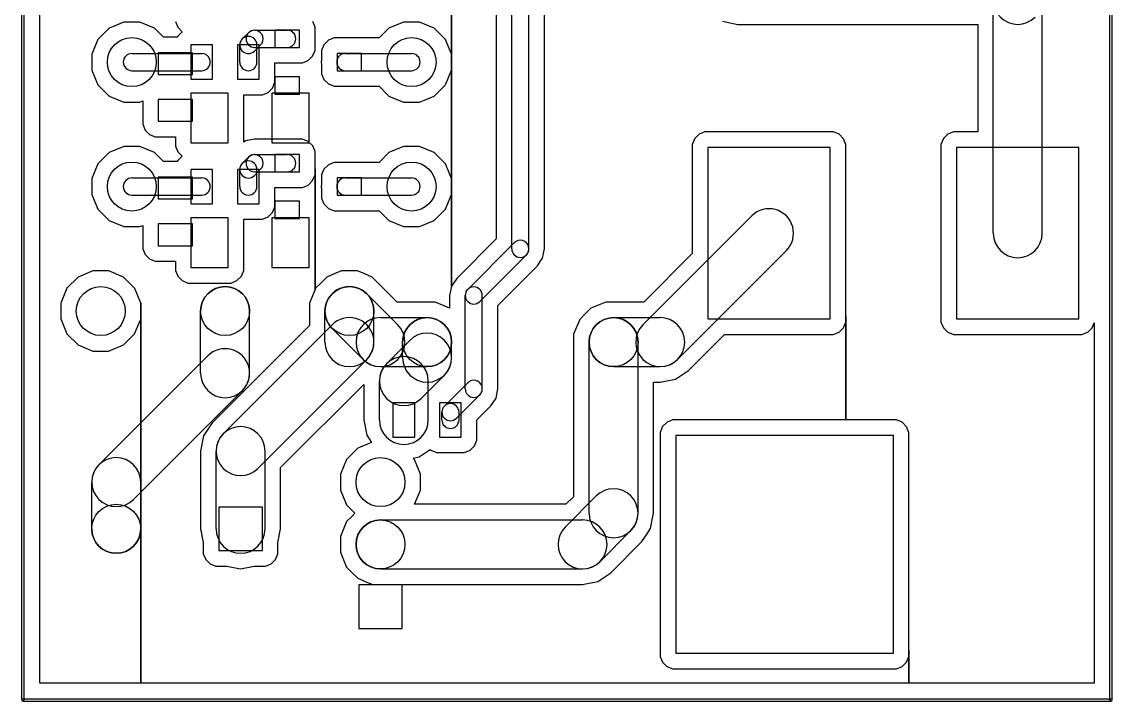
# Model space of a CAD drawing. Extents: x 50.1 to 94.7, y -225.5 to -171.4.
# Drawn here: x 50.12 to 94.67, y -225.48 to -197.75 of the extents above; entities that cross this region are included whole.
import ezdxf

# ---------------------------------------------------------------- set-up
doc = ezdxf.new("R2010")
doc.units = 0
doc.header["$MEASUREMENT"] = 0
doc.layers.add('BLACK', color=250, linetype='CONTINUOUS')

msp = doc.modelspace()

# ---------------------------------------------------------------- linework, layer by layer
at = {"layer": 'BLACK'}
for p, q in [((50.115, -225.425), (50.115, -171.45)), ((50.215, -225.425), (50.215, -171.45)), ((94.565, -225.425), (94.565, -171.45)), ((94.665, -225.425), (94.665, -171.45)), ((50.85, -224.74), (50.85, -172.135)), ((50.85, -224.74), (50.85, -172.135)), ((69.5, -189.865), (69.5, -206.602)), ((69.5, -189.865), (69.5, -206.602)), ((70.135, -207.01), (70.135, -189.865)), ((70.835, -207.01), (70.835, -189.865)), ((71.47, -207.01), (71.47, -190.273)), ((71.47, -207.01), (71.47, -190.273)), ((67.6753, -199.066), (67.6753, -193.986)), ((67.6753, -193.986), (67.6753, -199.066)), ((67.6753, -199.066), (67.6753, -193.986)), ((67.6753, -193.986), (67.6753, -199.066)), ((89.805, -206.375), (89.805, -196.85)), ((91.805, -206.375), (91.805, -196.85)), ((54.2862, -197.755), (53.6851, -198.003)), ((54.2862, -197.755), (53.6851, -198.003)), ((54.9366, -197.755), (54.2862, -197.755)), ((54.9366, -197.755), (54.2862, -197.755)), ((55.5374, -198.005), (54.9366, -197.755)), ((55.5374, -198.005), (54.9366, -197.755)), ((56.3879, -197.738), (56.4844, -197.971)), ((56.3879, -197.738), (56.4844, -197.971)), ((62.0955, -197.961), (61.999, -197.728)), ((62.0955, -197.961), (61.999, -197.728)), ((65.7162, -197.755), (65.1151, -198.003)), ((65.7162, -197.755), (65.1151, -198.003)), ((66.3666, -197.755), (65.7162, -197.755)), ((66.3666, -197.755), (65.7162, -197.755)), ((66.9674, -198.005), (66.3666, -197.755)), ((66.9674, -198.005), (66.3666, -197.755)), ((78.7493, -197.726), (79.375, -197.85)), ((78.7493, -197.726), (79.375, -197.85)), ((53.6851, -198.003), (53.2247, -198.463)), ((53.6851, -198.003), (53.2247, -198.463)), ((55.9059, -198.374), (55.5374, -198.005)), ((55.9059, -198.374), (55.5374, -198.005)), ((56.4844, -197.971), (56.6628, -198.15)), ((56.4844, -197.971), (56.6628, -198.15)), ((56.6638, -198.153), (56.485, -198.331)), ((56.6638, -198.153), (56.485, -198.331)), ((56.6628, -198.15), (56.6667, -198.152)), ((56.6628, -198.15), (56.6667, -198.152)), ((56.6667, -198.152), (56.6638, -198.153)), ((56.6667, -198.152), (56.6638, -198.153)), ((59.125, -198.444), (59.379, -198.19)), ((59.6265, -198.088), (60.96, -198.088)), ((61.4604, -198.087), (60.4596, -198.087)), ((60.4596, -198.087), (60.4596, -198.788)), ((61.4604, -198.788), (61.4604, -198.087)), ((62.0955, -198.662), (62.0955, -197.961)), ((62.0955, -198.662), (62.0955, -197.961)), ((65.1151, -198.003), (64.7125, -198.405)), ((65.1151, -198.003), (64.7125, -198.405)), ((67.4269, -198.465), (66.9674, -198.005)), ((67.4269, -198.465), (66.9674, -198.005)), ((79.375, -197.85), (83.82, -197.85)), ((79.375, -197.85), (83.82, -197.85)), ((83.82, -197.85), (89.17, -197.85)), ((83.82, -197.85), (89.17, -197.85)), ((89.17, -197.85), (89.17, -202.24)), ((89.17, -197.85), (89.17, -202.24)), ((53.2247, -198.463), (52.9753, -199.063)), ((53.2247, -198.463), (52.9753, -199.063)), ((56.4673, -198.374), (55.9059, -198.374)), ((56.4673, -198.374), (55.9059, -198.374)), ((56.485, -198.331), (56.4673, -198.374)), ((56.485, -198.331), (56.4673, -198.374)), ((57.023, -198.692), (57.023, -200.089)), ((57.912, -198.692), (57.023, -198.692)), ((57.912, -200.089), (57.912, -198.692)), ((58.928, -198.692), (58.928, -200.089)), ((59.817, -198.692), (58.928, -198.692)), ((59.0225, -199.39), (59.0225, -198.692)), ((59.62, -198.939), (59.874, -198.685)), ((59.7225, -199.39), (59.7225, -198.692)), ((59.817, -200.089), (59.817, -198.692)), ((62.0953, -198.915), (62.0955, -198.662)), ((62.0953, -198.915), (62.0955, -198.662)), ((62.4616, -198.679), (62.3647, -198.913)), ((62.4616, -198.679), (62.3647, -198.913)), ((62.6404, -198.501), (62.4616, -198.679)), ((62.6404, -198.501), (62.4616, -198.679)), ((62.8739, -198.404), (62.6404, -198.501)), ((62.8739, -198.404), (62.6404, -198.501)), ((63.8746, -198.404), (62.8739, -198.404)), ((63.8746, -198.404), (62.8739, -198.404)), ((64.1272, -198.405), (63.8746, -198.404)), ((64.1272, -198.405), (63.8746, -198.404)), ((64.1282, -198.405), (64.1272, -198.405)), ((64.1282, -198.405), (64.1272, -198.405)), ((64.7125, -198.405), (64.1282, -198.405)), ((64.7125, -198.405), (64.1282, -198.405)), ((67.6753, -199.066), (67.4269, -198.465)), ((67.6753, -199.066), (67.4269, -198.465)), ((52.9753, -199.063), (52.9747, -199.714)), ((52.9753, -199.063), (52.9747, -199.714)), ((54.61, -199.04), (57.4675, -199.04)), ((57.0865, -199.009), (55.6895, -199.009)), ((55.6895, -199.009), (55.6895, -199.898)), ((57.0865, -199.898), (57.0865, -199.009)), ((59.6265, -198.788), (60.96, -198.788)), ((60.4596, -198.788), (61.4604, -198.788)), ((61.9984, -199.148), (62.0953, -198.915)), ((61.9984, -199.148), (62.0953, -198.915)), ((62.3647, -198.913), (62.3645, -199.165)), ((62.3647, -198.913), (62.3645, -199.165)), ((64.0004, -199.039), (62.9996, -199.039)), ((62.9996, -199.039), (62.9996, -199.741)), ((63.3298, -199.04), (66.04, -199.04)), ((64.0004, -199.741), (64.0004, -199.039)), ((67.6747, -199.717), (67.6753, -199.066)), ((67.6747, -199.717), (67.6753, -199.066)), ((67.6753, -204.146), (67.6753, -199.066)), ((67.6753, -199.066), (67.6753, -204.146)), ((67.6753, -204.146), (67.6753, -199.066)), ((67.6753, -199.066), (67.6753, -204.146)), ((60.4521, -199.963), (60.4521, -199.423)), ((60.4521, -199.423), (60.5854, -199.423)), ((60.4521, -199.963), (60.4521, -199.423)), ((60.4521, -199.423), (60.5854, -199.423)), ((60.5854, -199.423), (61.5861, -199.423)), ((60.5854, -199.423), (61.5861, -199.423)), ((61.5861, -199.423), (61.8196, -199.327)), ((61.5861, -199.423), (61.8196, -199.327)), ((61.8196, -199.327), (61.9984, -199.148)), ((61.8196, -199.327), (61.9984, -199.148)), ((62.3645, -199.291), (62.3448, -199.39)), ((62.3645, -199.291), (62.3448, -199.39)), ((62.3448, -199.39), (62.3645, -199.489)), ((62.3448, -199.39), (62.3645, -199.489)), ((62.3645, -199.165), (62.3645, -199.291)), ((62.3645, -199.165), (62.3645, -199.291)), ((62.3645, -199.489), (62.3645, -199.866)), ((62.3645, -199.489), (62.3645, -199.866)), ((52.9747, -199.714), (53.2231, -200.315)), ((52.9747, -199.714), (53.2231, -200.315)), ((54.61, -199.74), (57.4675, -199.74)), ((55.6895, -199.898), (57.0865, -199.898)), ((60.4519, -200.215), (60.4521, -199.963)), ((60.4519, -200.215), (60.4521, -199.963)), ((61.4604, -199.992), (60.4596, -199.992)), ((60.4596, -199.992), (60.4596, -200.693)), ((61.4604, -200.693), (61.4604, -199.992)), ((62.3645, -199.866), (62.461, -200.1)), ((62.3645, -199.866), (62.461, -200.1)), ((62.9996, -199.741), (64.0004, -199.741)), ((63.3298, -199.74), (66.04, -199.74)), ((67.4253, -200.317), (67.6747, -199.717)), ((67.4253, -200.317), (67.6747, -199.717)), ((53.2231, -200.315), (53.6826, -200.775)), ((53.2231, -200.315), (53.6826, -200.775)), ((57.023, -200.089), (57.912, -200.089)), ((58.928, -200.089), (59.817, -200.089)), ((60.1762, -200.627), (60.355, -200.449)), ((60.1762, -200.627), (60.355, -200.449)), ((60.355, -200.449), (60.4519, -200.215)), ((60.355, -200.449), (60.4519, -200.215)), ((62.461, -200.1), (62.6395, -200.279)), ((62.461, -200.1), (62.6395, -200.279)), ((62.6395, -200.279), (62.8728, -200.375)), ((62.6395, -200.279), (62.8728, -200.375)), ((62.8728, -200.375), (63.1254, -200.376)), ((62.8728, -200.375), (63.1254, -200.376)), ((63.1254, -200.376), (64.1261, -200.376)), ((63.1254, -200.376), (64.1261, -200.376)), ((64.1261, -200.376), (64.1277, -200.375)), ((64.1261, -200.376), (64.1277, -200.375)), ((64.1277, -200.375), (64.7131, -200.375)), ((64.1277, -200.375), (64.7131, -200.375)), ((64.7131, -200.375), (65.1126, -200.775)), ((64.7131, -200.375), (65.1126, -200.775)), ((66.9649, -200.777), (67.4253, -200.317)), ((66.9649, -200.777), (67.4253, -200.317)), ((53.6826, -200.775), (54.2834, -201.025)), ((53.6826, -200.775), (54.2834, -201.025)), ((57.0865, -200.914), (55.6895, -200.914)), ((55.6895, -200.914), (55.6895, -201.803)), ((57.023, -200.66), (57.023, -202.692)), ((58.547, -200.66), (57.023, -200.66)), ((57.0865, -201.803), (57.0865, -200.914)), ((58.547, -202.692), (58.547, -200.66)), ((59.1821, -202.566), (59.1821, -200.724)), ((59.1821, -200.724), (59.9428, -200.724)), ((59.1821, -202.566), (59.1821, -200.724)), ((59.1821, -200.724), (59.9428, -200.724)), ((59.9428, -200.724), (60.1762, -200.627)), ((59.9428, -200.724), (60.1762, -200.627)), ((60.325, -200.66), (60.325, -202.692)), ((61.849, -200.66), (60.325, -200.66)), ((60.4596, -200.693), (61.4604, -200.693)), ((61.849, -202.692), (61.849, -200.66)), ((65.1126, -200.775), (65.7134, -201.025)), ((65.1126, -200.775), (65.7134, -201.025)), ((66.3638, -201.025), (66.9649, -200.777)), ((66.3638, -201.025), (66.9649, -200.777)), ((54.2834, -201.025), (54.9338, -201.025)), ((54.2834, -201.025), (54.9338, -201.025)), ((54.9338, -201.025), (55.0544, -200.975)), ((54.9338, -201.025), (55.0544, -200.975)), ((55.0544, -200.975), (55.0544, -201.04)), ((55.0544, -200.975), (55.0544, -201.04)), ((55.0544, -201.04), (55.0544, -201.929)), ((55.0544, -201.04), (55.0544, -201.929)), ((65.7134, -201.025), (66.3638, -201.025)), ((65.7134, -201.025), (66.3638, -201.025)), ((55.6895, -201.803), (57.0865, -201.803)), ((55.0544, -201.929), (55.1509, -202.162)), ((55.0544, -201.929), (55.1509, -202.162)), ((55.1509, -202.162), (55.3293, -202.341)), ((55.1509, -202.162), (55.3293, -202.341)), ((78.0192, -202.24), (77.7858, -202.336)), ((78.0192, -202.24), (77.7858, -202.336)), ((83.0192, -202.24), (78.0192, -202.24)), ((83.0192, -202.24), (78.0192, -202.24)), ((83.2719, -202.24), (83.0192, -202.24)), ((83.2719, -202.24), (83.0192, -202.24)), ((83.5052, -202.337), (83.2719, -202.24)), ((83.5052, -202.337), (83.2719, -202.24)), ((88.1792, -202.24), (87.9458, -202.336)), ((88.1792, -202.24), (87.9458, -202.336)), ((89.17, -202.24), (88.1792, -202.24)), ((89.17, -202.24), (88.1792, -202.24)), ((55.3293, -202.341), (55.5626, -202.438)), ((55.3293, -202.341), (55.5626, -202.438)), ((55.5626, -202.438), (55.8153, -202.438)), ((55.5626, -202.438), (55.8153, -202.438)), ((55.8153, -202.438), (56.3879, -202.438)), ((55.8153, -202.438), (56.3879, -202.438)), ((56.3879, -202.438), (56.3879, -202.818)), ((56.3879, -202.438), (56.3879, -202.818)), ((57.023, -202.692), (58.547, -202.692)), ((59.182, -202.653), (59.1821, -202.566)), ((59.182, -202.653), (59.1821, -202.566)), ((59.2496, -202.607), (59.182, -202.653)), ((59.2496, -202.607), (59.182, -202.653)), ((59.6265, -202.533), (59.2496, -202.607)), ((59.6265, -202.533), (59.2496, -202.607)), ((60.3323, -202.533), (59.6265, -202.533)), ((60.3323, -202.533), (59.6265, -202.533)), ((60.325, -202.692), (61.849, -202.692)), ((60.3339, -202.532), (60.3323, -202.533)), ((60.3339, -202.532), (60.3323, -202.533)), ((61.3346, -202.532), (60.3339, -202.532)), ((61.3346, -202.532), (60.3339, -202.532)), ((61.5872, -202.532), (61.3346, -202.532)), ((61.5872, -202.532), (61.3346, -202.532)), ((61.8205, -202.629), (61.5872, -202.532)), ((61.8205, -202.629), (61.5872, -202.532)), ((61.999, -202.808), (61.8205, -202.629)), ((61.999, -202.808), (61.8205, -202.629)), ((77.607, -202.515), (77.5101, -202.748)), ((77.607, -202.515), (77.5101, -202.748)), ((77.7858, -202.336), (77.607, -202.515)), ((77.7858, -202.336), (77.607, -202.515)), ((83.6836, -202.516), (83.5052, -202.337)), ((83.6836, -202.516), (83.5052, -202.337)), ((83.7801, -202.749), (83.6836, -202.516)), ((83.7801, -202.749), (83.6836, -202.516)), ((87.767, -202.515), (87.6701, -202.748)), ((87.767, -202.515), (87.6701, -202.748)), ((87.9458, -202.336), (87.767, -202.515)), ((87.9458, -202.336), (87.767, -202.515)), ((53.6851, -203.083), (53.2247, -203.543)), ((53.6851, -203.083), (53.2247, -203.543)), ((54.2862, -202.835), (53.6851, -203.083)), ((54.2862, -202.835), (53.6851, -203.083)), ((54.9366, -202.835), (54.2862, -202.835)), ((54.9366, -202.835), (54.2862, -202.835)), ((55.5374, -203.085), (54.9366, -202.835)), ((55.5374, -203.085), (54.9366, -202.835)), ((55.9059, -203.454), (55.5374, -203.085)), ((55.9059, -203.454), (55.5374, -203.085)), ((56.3879, -202.818), (56.4844, -203.051)), ((56.3879, -202.818), (56.4844, -203.051)), ((56.4844, -203.051), (56.6628, -203.23)), ((56.4844, -203.051), (56.6628, -203.23)), ((62.0955, -203.041), (61.999, -202.808)), ((62.0955, -203.041), (61.999, -202.808)), ((62.0955, -203.742), (62.0955, -203.041)), ((62.0955, -203.742), (62.0955, -203.041)), ((65.1151, -203.083), (64.7125, -203.485)), ((65.1151, -203.083), (64.7125, -203.485)), ((65.7162, -202.835), (65.1151, -203.083)), ((65.7162, -202.835), (65.1151, -203.083)), ((66.3666, -202.835), (65.7162, -202.835)), ((66.3666, -202.835), (65.7162, -202.835)), ((66.9674, -203.085), (66.3666, -202.835)), ((66.9674, -203.085), (66.3666, -202.835)), ((67.4269, -203.545), (66.9674, -203.085)), ((67.4269, -203.545), (66.9674, -203.085)), ((77.5101, -202.748), (77.5099, -203.001)), ((77.5101, -202.748), (77.5099, -203.001)), ((77.5099, -203.001), (77.5099, -207.198)), ((77.5099, -203.001), (77.5099, -207.198)), ((78.145, -202.875), (78.145, -209.875)), ((83.145, -202.875), (78.145, -202.875)), ((83.145, -209.875), (83.145, -202.875)), ((83.7801, -209.749), (83.7801, -202.749)), ((83.7801, -209.749), (83.7801, -202.749)), ((87.6701, -202.748), (87.6699, -203.001)), ((87.6701, -202.748), (87.6699, -203.001)), ((87.6699, -203.001), (87.6699, -210.001)), ((87.6699, -203.001), (87.6699, -210.001)), ((88.305, -202.875), (88.305, -209.875)), ((93.305, -202.875), (88.305, -202.875)), ((93.305, -209.875), (93.305, -202.875)), ((53.2247, -203.543), (52.9753, -204.143)), ((53.2247, -203.543), (52.9753, -204.143)), ((56.4673, -203.454), (55.9059, -203.454)), ((56.4673, -203.454), (55.9059, -203.454)), ((56.485, -203.411), (56.4673, -203.454)), ((56.485, -203.411), (56.4673, -203.454)), ((56.6638, -203.233), (56.485, -203.411)), ((56.6638, -203.233), (56.485, -203.411)), ((56.6628, -203.23), (56.6667, -203.232)), ((56.6628, -203.23), (56.6667, -203.232)), ((56.6667, -203.232), (56.6638, -203.233)), ((56.6667, -203.232), (56.6638, -203.233)), ((59.125, -203.524), (59.379, -203.27)), ((59.6265, -203.168), (60.96, -203.168)), ((61.4604, -203.167), (60.4596, -203.167)), ((60.4596, -203.167), (60.4596, -203.868)), ((61.4604, -203.868), (61.4604, -203.167)), ((62.6404, -203.581), (62.4616, -203.759)), ((62.6404, -203.581), (62.4616, -203.759)), ((62.8739, -203.484), (62.6404, -203.581)), ((62.8739, -203.484), (62.6404, -203.581)), ((63.8746, -203.484), (62.8739, -203.484)), ((63.8746, -203.484), (62.8739, -203.484)), ((64.1272, -203.485), (63.8746, -203.484)), ((64.1272, -203.485), (63.8746, -203.484)), ((64.1282, -203.485), (64.1272, -203.485)), ((64.1282, -203.485), (64.1272, -203.485)), ((64.7125, -203.485), (64.1282, -203.485)), ((64.7125, -203.485), (64.1282, -203.485)), ((67.6753, -204.146), (67.4269, -203.545)), ((67.6753, -204.146), (67.4269, -203.545)), ((57.023, -203.772), (57.023, -205.169)), ((57.912, -203.772), (57.023, -203.772)), ((57.912, -205.169), (57.912, -203.772)), ((58.928, -203.772), (58.928, -205.169)), ((59.817, -203.772), (58.928, -203.772)), ((59.0225, -204.47), (59.0225, -203.772)), ((59.62, -204.019), (59.874, -203.765)), ((59.6265, -203.868), (60.96, -203.868)), ((59.7225, -204.47), (59.7225, -203.772)), ((59.817, -205.169), (59.817, -203.772)), ((60.4596, -203.868), (61.4604, -203.868)), ((61.9984, -204.228), (62.0953, -203.995)), ((61.9984, -204.228), (62.0953, -203.995)), ((62.0953, -203.995), (62.0955, -203.742)), ((62.0953, -203.995), (62.0955, -203.742)), ((62.0955, -208.669), (62.0955, -203.742)), ((62.0955, -203.742), (62.0955, -208.669)), ((62.0955, -208.669), (62.0955, -203.742)), ((62.0955, -203.742), (62.0955, -208.669)), ((62.3647, -203.993), (62.3645, -204.245)), ((62.3647, -203.993), (62.3645, -204.245)), ((62.4616, -203.759), (62.3647, -203.993)), ((62.4616, -203.759), (62.3647, -203.993)), ((52.9753, -204.143), (52.9747, -204.794)), ((52.9753, -204.143), (52.9747, -204.794)), ((54.61, -204.12), (57.4675, -204.12)), ((57.0865, -204.089), (55.6895, -204.089)), ((55.6895, -204.089), (55.6895, -204.978)), ((57.0865, -204.978), (57.0865, -204.089)), ((61.5861, -204.503), (61.8196, -204.407)), ((61.5861, -204.503), (61.8196, -204.407)), ((61.8196, -204.407), (61.9984, -204.228)), ((61.8196, -204.407), (61.9984, -204.228)), ((62.3645, -204.371), (62.3448, -204.47)), ((62.3645, -204.371), (62.3448, -204.47)), ((62.3448, -204.47), (62.3645, -204.569)), ((62.3448, -204.47), (62.3645, -204.569)), ((62.3645, -204.245), (62.3645, -204.371)), ((62.3645, -204.245), (62.3645, -204.371)), ((64.0004, -204.119), (62.9996, -204.119)), ((62.9996, -204.119), (62.9996, -204.821)), ((63.3298, -204.12), (66.04, -204.12)), ((64.0004, -204.821), (64.0004, -204.119)), ((67.6747, -204.797), (67.6753, -204.146)), ((67.6747, -204.797), (67.6753, -204.146)), ((67.6753, -208.53), (67.6753, -204.146)), ((67.6753, -204.146), (67.6753, -208.53)), ((67.6753, -208.53), (67.6753, -204.146)), ((67.6753, -204.146), (67.6753, -208.53)), ((52.9747, -204.794), (53.2231, -205.395)), ((52.9747, -204.794), (53.2231, -205.395)), ((54.61, -204.82), (57.4675, -204.82)), ((60.4521, -205.043), (60.4521, -204.503)), ((60.4521, -204.503), (60.5854, -204.503)), ((60.4521, -205.043), (60.4521, -204.503)), ((60.4521, -204.503), (60.5854, -204.503)), ((60.5854, -204.503), (61.5861, -204.503)), ((60.5854, -204.503), (61.5861, -204.503)), ((62.3645, -204.569), (62.3645, -204.946)), ((62.3645, -204.569), (62.3645, -204.946)), ((62.9996, -204.821), (64.0004, -204.821)), ((63.3298, -204.82), (66.04, -204.82)), ((67.4253, -205.397), (67.6747, -204.797)), ((67.4253, -205.397), (67.6747, -204.797)), ((55.6895, -204.978), (57.0865, -204.978)), ((57.023, -205.169), (57.912, -205.169)), ((58.928, -205.169), (59.817, -205.169)), ((60.355, -205.529), (60.4519, -205.295)), ((60.355, -205.529), (60.4519, -205.295)), ((60.4519, -205.295), (60.4521, -205.043)), ((60.4519, -205.295), (60.4521, -205.043)), ((61.4604, -205.072), (60.4596, -205.072)), ((60.4596, -205.072), (60.4596, -205.773)), ((61.4604, -205.773), (61.4604, -205.072)), ((62.3645, -204.946), (62.461, -205.18)), ((62.3645, -204.946), (62.461, -205.18)), ((62.461, -205.18), (62.6395, -205.359)), ((62.461, -205.18), (62.6395, -205.359)), ((62.6395, -205.359), (62.8728, -205.455)), ((62.6395, -205.359), (62.8728, -205.455)), ((53.2231, -205.395), (53.6826, -205.855)), ((53.2231, -205.395), (53.6826, -205.855)), ((57.023, -205.74), (57.023, -207.772)), ((58.547, -205.74), (57.023, -205.74)), ((58.547, -207.772), (58.547, -205.74)), ((59.1821, -207.646), (59.1821, -205.804)), ((59.1821, -205.804), (59.9428, -205.804)), ((59.1821, -207.646), (59.1821, -205.804)), ((59.1821, -205.804), (59.9428, -205.804)), ((59.9428, -205.804), (60.1762, -205.707)), ((59.9428, -205.804), (60.1762, -205.707)), ((60.1762, -205.707), (60.355, -205.529)), ((60.1762, -205.707), (60.355, -205.529)), ((60.325, -205.74), (60.325, -207.772)), ((61.849, -205.74), (60.325, -205.74)), ((60.4596, -205.773), (61.4604, -205.773)), ((61.849, -207.772), (61.849, -205.74)), ((62.8728, -205.455), (63.1254, -205.456)), ((62.8728, -205.455), (63.1254, -205.456)), ((63.1254, -205.456), (64.1261, -205.456)), ((63.1254, -205.456), (64.1261, -205.456)), ((64.1261, -205.456), (64.1277, -205.455)), ((64.1261, -205.456), (64.1277, -205.455)), ((64.1277, -205.455), (64.7131, -205.455)), ((64.1277, -205.455), (64.7131, -205.455)), ((64.7131, -205.455), (65.1126, -205.855)), ((64.7131, -205.455), (65.1126, -205.855)), ((66.9649, -205.857), (67.4253, -205.397)), ((66.9649, -205.857), (67.4253, -205.397)), ((75.4929, -210.113), (79.9379, -205.668)), ((53.6826, -205.855), (54.2834, -206.105)), ((53.6826, -205.855), (54.2834, -206.105)), ((54.2834, -206.105), (54.9338, -206.105)), ((54.2834, -206.105), (54.9338, -206.105)), ((54.9338, -206.105), (55.0544, -206.055)), ((54.9338, -206.105), (55.0544, -206.055)), ((55.0544, -206.055), (55.0544, -206.12)), ((55.0544, -206.055), (55.0544, -206.12)), ((55.0544, -206.12), (55.0544, -207.009)), ((55.0544, -206.12), (55.0544, -207.009)), ((57.0865, -205.994), (55.6895, -205.994)), ((55.6895, -205.994), (55.6895, -206.883)), ((57.0865, -206.883), (57.0865, -205.994)), ((65.1126, -205.855), (65.7134, -206.105)), ((65.1126, -205.855), (65.7134, -206.105)), ((65.7134, -206.105), (66.3638, -206.105)), ((65.7134, -206.105), (66.3638, -206.105)), ((66.3638, -206.105), (66.9649, -205.857)), ((66.3638, -206.105), (66.9649, -205.857)), ((69.5, -206.602), (67.8835, -208.219)), ((69.5, -206.602), (67.8835, -208.219)), ((55.0544, -207.009), (55.1509, -207.242)), ((55.0544, -207.009), (55.1509, -207.242)), ((55.6895, -206.883), (57.0865, -206.883)), ((68.3325, -208.668), (70.2375, -206.763)), ((71.395, -207.387), (71.47, -207.01)), ((71.395, -207.387), (71.47, -207.01)), ((71.47, -207.01), (71.47, -207.01)), ((71.47, -207.01), (71.47, -207.01)), ((76.9071, -211.527), (81.3521, -207.082)), ((55.1509, -207.242), (55.3293, -207.421)), ((55.1509, -207.242), (55.3293, -207.421)), ((55.3293, -207.421), (55.5626, -207.518)), ((55.3293, -207.421), (55.5626, -207.518)), ((55.5626, -207.518), (55.8153, -207.518)), ((55.5626, -207.518), (55.8153, -207.518)), ((55.8153, -207.518), (56.3879, -207.518)), ((55.8153, -207.518), (56.3879, -207.518)), ((56.3879, -207.518), (56.3879, -207.898)), ((56.3879, -207.518), (56.3879, -207.898)), ((68.8275, -209.162), (70.7325, -207.257)), ((71.1815, -207.707), (71.3242, -207.493)), ((71.1815, -207.707), (71.3242, -207.493)), ((71.3242, -207.493), (71.395, -207.387)), ((71.3242, -207.493), (71.395, -207.387)), ((71.395, -207.387), (71.395, -207.387)), ((71.395, -207.387), (71.395, -207.387)), ((77.5099, -207.198), (75.5228, -209.185)), ((77.5099, -207.198), (75.5228, -209.185)), ((53.0162, -207.915), (52.4151, -208.163)), ((53.0162, -207.915), (52.4151, -208.163)), ((53.6666, -207.915), (53.0162, -207.915)), ((53.6666, -207.915), (53.0162, -207.915)), ((54.2674, -208.165), (53.6666, -207.915)), ((54.2674, -208.165), (53.6666, -207.915)), ((56.3879, -207.898), (56.4844, -208.131)), ((56.3879, -207.898), (56.4844, -208.131)), ((57.023, -207.772), (58.547, -207.772)), ((59.085, -208.132), (59.1819, -207.899)), ((59.085, -208.132), (59.1819, -207.899)), ((59.1819, -207.899), (59.1821, -207.646)), ((59.1819, -207.899), (59.1821, -207.646)), ((60.325, -207.772), (61.849, -207.772)), ((62.8743, -208.039), (62.5751, -208.163)), ((62.8743, -208.039), (62.5751, -208.163)), ((63.1762, -207.915), (62.8743, -208.039)), ((63.1762, -207.915), (62.8743, -208.039)), ((62.8743, -208.039), (62.8743, -208.039)), ((62.8743, -208.039), (62.8743, -208.039)), ((62.8743, -208.039), (62.8743, -208.039)), ((62.8743, -208.039), (62.8743, -208.039)), ((63.5, -207.915), (63.1762, -207.915)), ((63.5, -207.915), (63.1762, -207.915)), ((63.8266, -207.915), (63.5, -207.915)), ((63.5, -207.915), (63.5, -207.915)), ((63.5, -207.915), (63.5, -207.915)), ((63.8266, -207.915), (63.5, -207.915)), ((63.5, -207.915), (63.5, -207.915)), ((63.5, -207.915), (63.5, -207.915)), ((64.1257, -208.039), (63.8266, -207.915)), ((64.1257, -208.039), (63.8266, -207.915)), ((64.4274, -208.165), (64.1257, -208.039)), ((64.1257, -208.039), (64.1257, -208.039)), ((64.4274, -208.165), (64.1257, -208.039)), ((64.1257, -208.039), (64.1257, -208.039)), ((69.565, -209.323), (71.1815, -207.707)), ((69.565, -209.323), (71.1815, -207.707)), ((71.1815, -207.707), (71.1815, -207.707)), ((71.1815, -207.707), (71.1815, -207.707)), ((52.4151, -208.163), (51.9547, -208.623)), ((52.4151, -208.163), (51.9547, -208.623)), ((54.7269, -208.625), (54.2674, -208.165)), ((54.7269, -208.625), (54.2674, -208.165)), ((56.4844, -208.131), (56.6628, -208.31)), ((56.4844, -208.131), (56.6628, -208.31)), ((56.6628, -208.31), (56.8961, -208.407)), ((56.6628, -208.31), (56.8961, -208.407)), ((56.8961, -208.407), (57.1488, -208.407)), ((56.8961, -208.407), (57.1488, -208.407)), ((57.1488, -208.407), (58.6728, -208.407)), ((57.1488, -208.407), (58.6728, -208.407)), ((58.6728, -208.407), (58.9062, -208.311)), ((58.6728, -208.407), (58.9062, -208.311)), ((58.9062, -208.311), (59.085, -208.132)), ((58.9062, -208.311), (59.085, -208.132)), ((62.3439, -208.394), (62.1147, -208.623)), ((62.3439, -208.394), (62.1147, -208.623)), ((62.5751, -208.163), (62.3439, -208.394)), ((62.5751, -208.163), (62.3439, -208.394)), ((62.3439, -208.394), (62.3439, -208.394)), ((62.3439, -208.394), (62.3439, -208.394)), ((62.3439, -208.394), (62.3439, -208.394)), ((62.3439, -208.394), (62.3439, -208.394)), ((64.6561, -208.394), (64.4274, -208.165)), ((64.6561, -208.394), (64.4274, -208.165)), ((65.4472, -209.185), (64.6561, -208.394)), ((64.6561, -208.394), (64.6561, -208.394)), ((64.6561, -208.394), (64.6561, -208.394)), ((65.4472, -209.185), (64.6561, -208.394)), ((64.6561, -208.394), (64.6561, -208.394)), ((64.6561, -208.394), (64.6561, -208.394)), ((67.8835, -208.219), (67.6753, -208.53)), ((67.8835, -208.219), (67.6753, -208.53)), ((51.9547, -208.623), (51.7053, -209.223)), ((51.9547, -208.623), (51.7053, -209.223)), ((54.9753, -209.226), (54.7269, -208.625)), ((54.9753, -209.226), (54.7269, -208.625)), ((61.9895, -208.924), (61.8653, -209.223)), ((61.9895, -208.924), (61.8653, -209.223)), ((62.0955, -208.669), (61.9895, -208.924)), ((62.0955, -208.669), (61.9895, -208.924)), ((61.9895, -208.924), (61.9895, -208.924)), ((61.9895, -208.924), (61.9895, -208.924)), ((61.9895, -208.924), (61.9895, -208.924)), ((61.9895, -208.924), (61.9895, -208.924)), ((62.1147, -208.623), (62.0955, -208.669)), ((62.1147, -208.623), (62.0955, -208.669)), ((65.4771, -210.113), (64.2071, -208.843)), ((67.67, -208.538), (67.595, -208.915)), ((67.67, -208.538), (67.595, -208.915)), ((67.595, -208.915), (67.595, -209.432)), ((67.595, -208.915), (67.595, -209.432)), ((67.6753, -208.53), (67.67, -208.538)), ((67.6753, -208.53), (67.67, -208.538)), ((68.23, -212.725), (68.23, -208.915)), ((68.93, -212.725), (68.93, -208.915)), ((51.7053, -209.223), (51.7047, -209.874)), ((51.7053, -209.223), (51.7047, -209.874)), ((54.9747, -209.877), (54.9753, -209.226)), ((54.9747, -209.877), (54.9753, -209.226)), ((54.9753, -224.74), (54.9753, -209.226)), ((54.9753, -209.226), (54.9753, -224.74)), ((54.9753, -224.74), (54.9753, -209.226)), ((54.9753, -209.226), (54.9753, -224.74)), ((61.8653, -209.223), (61.865, -209.55)), ((61.8653, -209.223), (61.865, -209.55)), ((66.3505, -209.185), (65.4472, -209.185)), ((66.3505, -209.185), (65.4472, -209.185)), ((66.3512, -209.185), (66.3505, -209.185)), ((66.3512, -209.185), (66.3505, -209.185)), ((67.0016, -209.185), (66.3512, -209.185)), ((67.0016, -209.185), (66.3512, -209.185)), ((67.3007, -209.309), (67.0016, -209.185)), ((67.3007, -209.309), (67.0016, -209.185)), ((67.595, -209.432), (67.3007, -209.309)), ((67.595, -209.432), (67.3007, -209.309)), ((69.565, -212.725), (69.565, -209.323)), ((69.565, -212.725), (69.565, -209.323)), ((73.9712, -209.185), (73.3701, -209.433)), ((73.9712, -209.185), (73.3701, -209.433)), ((74.2953, -209.185), (73.9712, -209.185)), ((74.2953, -209.185), (73.9712, -209.185)), ((75.5228, -209.185), (74.2953, -209.185)), ((75.5228, -209.185), (74.2953, -209.185)), ((57.42, -212.09), (57.42, -209.55)), ((59.42, -212.09), (59.42, -209.55)), ((61.865, -209.55), (61.8647, -209.874)), ((61.865, -209.55), (61.8647, -209.874)), ((61.865, -209.55), (61.865, -209.55)), ((61.865, -209.55), (61.865, -209.55)), ((61.865, -209.55), (61.865, -209.55)), ((61.865, -209.55), (61.865, -209.55)), ((62.5, -210.82), (62.5, -209.55)), ((64.5, -210.82), (64.5, -209.55)), ((64.77, -209.82), (66.675, -209.82)), ((73.1389, -209.664), (72.9097, -209.893)), ((73.1389, -209.664), (72.9097, -209.893)), ((73.3701, -209.433), (73.1389, -209.664)), ((73.3701, -209.433), (73.1389, -209.664)), ((73.1389, -209.664), (73.1389, -209.664)), ((73.1389, -209.664), (73.1389, -209.664)), ((73.1389, -209.664), (73.1389, -209.664)), ((73.1389, -209.664), (73.1389, -209.664)), ((74.295, -209.82), (76.2, -209.82)), ((83.7799, -210.002), (83.7801, -209.749)), ((83.7799, -210.002), (83.7801, -209.749)), ((83.7801, -213.995), (83.7801, -209.749)), ((83.7801, -209.749), (83.7801, -213.995)), ((83.7801, -213.995), (83.7801, -209.749)), ((83.7801, -209.749), (83.7801, -213.995)), ((51.7047, -209.874), (51.9531, -210.475)), ((51.7047, -209.874), (51.9531, -210.475)), ((54.7253, -210.477), (54.9747, -209.877)), ((54.7253, -210.477), (54.9747, -209.877)), ((61.865, -210.143), (57.8989, -214.109)), ((61.865, -210.143), (57.8989, -214.109)), ((58.3479, -214.558), (62.7929, -210.113)), ((61.8647, -209.874), (61.865, -209.874)), ((61.8647, -209.874), (61.865, -209.874)), ((61.865, -209.874), (61.865, -210.143)), ((61.865, -209.874), (61.865, -210.143)), ((64.0629, -211.527), (62.7929, -210.257)), ((72.9097, -209.893), (72.6603, -210.493)), ((72.9097, -209.893), (72.6603, -210.493)), ((78.145, -209.875), (83.145, -209.875)), ((83.5042, -210.414), (83.683, -210.235)), ((83.5042, -210.414), (83.683, -210.235)), ((83.683, -210.235), (83.7799, -210.002)), ((83.683, -210.235), (83.7799, -210.002)), ((87.6699, -210.001), (87.7664, -210.234)), ((87.6699, -210.001), (87.7664, -210.234)), ((87.7664, -210.234), (87.9448, -210.413)), ((87.7664, -210.234), (87.9448, -210.413)), ((88.305, -209.875), (93.305, -209.875)), ((93.6642, -210.414), (93.843, -210.235)), ((93.6642, -210.414), (93.843, -210.235)), ((93.843, -210.235), (93.93, -210.026)), ((93.843, -210.235), (93.93, -210.026)), ((93.93, -210.026), (93.93, -224.74)), ((93.93, -210.026), (93.93, -224.74)), ((51.9531, -210.475), (52.4126, -210.935)), ((51.9531, -210.475), (52.4126, -210.935)), ((54.2649, -210.937), (54.7253, -210.477)), ((54.2649, -210.937), (54.7253, -210.477)), ((72.6603, -210.493), (72.6597, -211.144)), ((72.6603, -210.493), (72.6597, -211.144)), ((77.3561, -211.976), (78.8221, -210.51)), ((77.3561, -211.976), (78.8221, -210.51)), ((78.8221, -210.51), (83.2708, -210.51)), ((78.8221, -210.51), (83.2708, -210.51)), ((83.2708, -210.51), (83.5042, -210.414)), ((83.2708, -210.51), (83.5042, -210.414)), ((87.9448, -210.413), (88.1781, -210.51)), ((87.9448, -210.413), (88.1781, -210.51)), ((88.1781, -210.51), (88.4308, -210.51)), ((88.1781, -210.51), (88.4308, -210.51)), ((88.4308, -210.51), (93.4308, -210.51)), ((88.4308, -210.51), (93.4308, -210.51)), ((93.4308, -210.51), (93.6642, -210.414)), ((93.4308, -210.51), (93.6642, -210.414)), ((52.4126, -210.935), (53.0134, -211.185)), ((52.4126, -210.935), (53.0134, -211.185)), ((53.6638, -211.185), (54.2649, -210.937)), ((53.6638, -211.185), (54.2649, -210.937)), ((65.9679, -210.748), (65.0154, -211.7)), ((65.675, -211.455), (65.675, -210.82)), ((67.675, -211.455), (67.675, -210.82)), ((72.6597, -211.144), (72.66, -211.144)), ((72.6597, -211.144), (72.66, -211.144)), ((72.66, -211.144), (72.66, -217.128)), ((72.66, -211.144), (72.66, -217.128)), ((73.295, -217.805), (73.295, -210.82)), ((75.295, -217.805), (75.295, -210.82)), ((53.0134, -211.185), (53.6638, -211.185)), ((53.0134, -211.185), (53.6638, -211.185)), ((53.2679, -215.828), (57.7129, -211.383)), ((59.7621, -215.972), (64.2071, -211.527)), ((64.77, -211.82), (66.675, -211.82)), ((74.295, -211.82), (76.2, -211.82)), ((76.8257, -212.331), (77.3561, -211.976)), ((76.8257, -212.331), (77.3561, -211.976)), ((64.7225, -213.995), (64.7225, -212.408)), ((67.3821, -212.162), (66.4296, -213.115)), ((66.7225, -213.995), (66.7225, -212.408)), ((67.38, -213.43), (68.3325, -212.478)), ((75.93, -217.805), (75.93, -212.455)), ((75.93, -212.455), (76.2, -212.455)), ((75.93, -217.805), (75.93, -212.455)), ((75.93, -212.455), (76.2, -212.455)), ((76.2, -212.455), (76.8257, -212.331)), ((76.2, -212.455), (76.8257, -212.331)), ((76.2, -212.455), (76.2, -212.455)), ((76.2, -212.455), (76.2, -212.455)), ((76.2, -212.455), (76.2, -212.455)), ((76.2, -212.455), (76.2, -212.455)), ((76.8257, -212.331), (76.8257, -212.331)), ((76.8257, -212.331), (76.8257, -212.331)), ((54.6821, -217.242), (59.1271, -212.797)), ((60.69, -215.942), (64.0875, -212.545)), ((60.69, -215.942), (64.0875, -212.545)), ((64.0875, -212.545), (64.0875, -213.995)), ((64.0875, -212.545), (64.0875, -213.995)), ((69.49, -213.102), (69.565, -212.725)), ((69.49, -213.102), (69.565, -212.725)), ((69.565, -212.725), (69.565, -212.725)), ((69.565, -212.725), (69.565, -212.725)), ((65.278, -213.297), (65.278, -214.694)), ((66.167, -213.297), (65.278, -213.297)), ((66.167, -214.694), (66.167, -213.297)), ((67.183, -213.297), (67.183, -214.694)), ((68.072, -213.297), (67.183, -213.297)), ((67.875, -213.925), (68.8275, -212.972)), ((68.072, -214.694), (68.072, -213.297)), ((69.2765, -213.422), (69.49, -213.102)), ((69.2765, -213.422), (69.49, -213.102)), ((67.2775, -213.995), (67.2775, -213.678)), ((67.9775, -213.995), (67.9775, -213.678)), ((68.7071, -213.991), (69.2765, -213.422)), ((68.7071, -213.991), (69.2765, -213.422)), ((57.8989, -214.109), (57.5445, -214.639)), ((57.8989, -214.109), (57.5445, -214.639)), ((64.0875, -213.995), (64.212, -214.621)), ((64.0875, -213.995), (64.212, -214.621)), ((68.7071, -214.568), (68.7071, -213.991)), ((68.7071, -214.568), (68.7071, -213.991)), ((76.297, -214.27), (76.2001, -214.503)), ((76.297, -214.27), (76.2001, -214.503)), ((76.4758, -214.091), (76.297, -214.27)), ((76.4758, -214.091), (76.297, -214.27)), ((76.7092, -213.995), (76.4758, -214.091)), ((76.7092, -213.995), (76.4758, -214.091)), ((83.7801, -213.995), (76.7092, -213.995)), ((83.7801, -213.995), (76.7092, -213.995)), ((85.5992, -213.995), (83.7801, -213.995)), ((85.5992, -213.995), (83.7801, -213.995)), ((85.8519, -213.995), (85.5992, -213.995)), ((85.8519, -213.995), (85.5992, -213.995)), ((86.0852, -214.092), (85.8519, -213.995)), ((86.0852, -214.092), (85.8519, -213.995)), ((86.2636, -214.271), (86.0852, -214.092)), ((86.2636, -214.271), (86.0852, -214.092)), ((86.3601, -214.504), (86.2636, -214.271)), ((86.3601, -214.504), (86.2636, -214.271)), ((57.5445, -214.639), (57.42, -215.265)), ((57.5445, -214.639), (57.42, -215.265)), ((64.212, -214.621), (64.4087, -214.915)), ((64.212, -214.621), (64.4087, -214.915)), ((65.278, -214.694), (66.167, -214.694)), ((67.183, -214.694), (68.072, -214.694)), ((68.7069, -214.82), (68.7071, -214.568)), ((68.7069, -214.82), (68.7071, -214.568)), ((76.2001, -214.503), (76.1999, -214.756)), ((76.2001, -214.503), (76.1999, -214.756)), ((76.835, -214.63), (76.835, -223.52)), ((85.725, -214.63), (76.835, -214.63)), ((85.725, -223.52), (85.725, -214.63)), ((86.3601, -223.394), (86.3601, -214.504)), ((86.3601, -223.394), (86.3601, -214.504)), ((63.8451, -215.148), (63.3847, -215.608)), ((63.8451, -215.148), (63.3847, -215.608)), ((64.4087, -214.915), (63.8451, -215.148)), ((64.4087, -214.915), (63.8451, -215.148)), ((68.4312, -215.232), (68.61, -215.054)), ((68.4312, -215.232), (68.61, -215.054)), ((68.61, -215.054), (68.7069, -214.82)), ((68.61, -215.054), (68.7069, -214.82)), ((76.1999, -214.756), (76.1999, -223.646)), ((76.1999, -214.756), (76.1999, -223.646)), ((57.42, -215.265), (57.42, -215.265)), ((57.42, -215.265), (57.42, -218.44)), ((57.42, -215.265), (57.42, -215.265)), ((57.42, -215.265), (57.42, -218.44)), ((58.055, -218.44), (58.055, -215.265)), ((60.055, -218.44), (60.055, -215.265)), ((63.3847, -215.608), (63.1353, -216.208)), ((63.3847, -215.608), (63.1353, -216.208)), ((66.1015, -215.555), (66.3482, -215.506)), ((66.1015, -215.555), (66.3482, -215.506)), ((66.1569, -215.61), (66.1015, -215.555)), ((66.1569, -215.61), (66.1015, -215.555)), ((66.4053, -216.211), (66.1569, -215.61)), ((66.4053, -216.211), (66.1569, -215.61)), ((66.3482, -215.506), (66.797, -215.206)), ((66.3482, -215.506), (66.797, -215.206)), ((66.797, -215.206), (66.8228, -215.232)), ((66.797, -215.206), (66.8228, -215.232)), ((66.8228, -215.232), (67.0561, -215.328)), ((66.8228, -215.232), (67.0561, -215.328)), ((67.0561, -215.328), (67.3088, -215.329)), ((67.0561, -215.328), (67.3088, -215.329)), ((67.3088, -215.329), (68.1978, -215.329)), ((67.3088, -215.329), (68.1978, -215.329)), ((68.1978, -215.329), (68.4312, -215.232)), ((68.1978, -215.329), (68.4312, -215.232)), ((60.69, -218.44), (60.69, -215.942)), ((60.69, -218.44), (60.69, -215.942)), ((63.1353, -216.208), (63.1347, -216.859)), ((63.1353, -216.208), (63.1347, -216.859)), ((66.4047, -216.862), (66.4053, -216.211)), ((66.4047, -216.862), (66.4053, -216.211)), ((52.975, -218.44), (52.975, -216.535)), ((54.975, -218.44), (54.975, -216.535)), ((63.1347, -216.859), (63.3831, -217.46)), ((63.1347, -216.859), (63.3831, -217.46)), ((66.1646, -217.44), (66.4047, -216.862)), ((66.1646, -217.44), (66.4047, -216.862)), ((73.5879, -217.098), (72.3179, -218.368)), ((72.66, -217.128), (72.3478, -217.44)), ((72.66, -217.128), (72.3478, -217.44)), ((59.944, -217.551), (58.166, -217.551)), ((58.166, -217.551), (58.166, -219.329)), ((59.944, -219.329), (59.944, -217.551)), ((63.3831, -217.46), (63.7278, -217.805)), ((63.3831, -217.46), (63.7278, -217.805)), ((63.7278, -217.805), (63.6139, -217.919)), ((63.7278, -217.805), (63.6139, -217.919)), ((72.3478, -217.44), (66.1646, -217.44)), ((72.3478, -217.44), (66.1646, -217.44)), ((75.8055, -218.431), (75.93, -217.805)), ((75.8055, -218.431), (75.93, -217.805)), ((63.3847, -218.148), (63.1353, -218.748)), ((63.3847, -218.148), (63.1353, -218.748)), ((63.6139, -217.919), (63.3847, -218.148)), ((63.6139, -217.919), (63.3847, -218.148)), ((63.6139, -217.919), (63.6139, -217.919)), ((63.6139, -217.919), (63.6139, -217.919)), ((63.6139, -217.919), (63.6139, -217.919)), ((63.6139, -217.919), (63.6139, -217.919)), ((64.77, -218.075), (73.025, -218.075)), ((57.42, -218.44), (57.5309, -218.997)), ((57.42, -218.44), (57.5309, -218.997)), ((60.5791, -218.997), (60.69, -218.44)), ((60.5791, -218.997), (60.69, -218.44)), ((75.0021, -218.512), (73.7321, -219.782)), ((75.4511, -218.961), (75.6636, -218.643)), ((75.4511, -218.961), (75.6636, -218.643)), ((75.6636, -218.643), (75.8055, -218.431)), ((75.6636, -218.643), (75.8055, -218.431)), ((75.8055, -218.431), (75.8055, -218.431)), ((75.8055, -218.431), (75.8055, -218.431)), ((57.5309, -218.997), (57.5309, -219.455)), ((57.5309, -218.997), (57.5309, -219.455)), ((60.5791, -219.203), (60.5791, -218.997)), ((60.5791, -219.203), (60.5791, -218.997)), ((63.1353, -218.748), (63.1347, -219.399)), ((63.1353, -218.748), (63.1347, -219.399)), ((74.1811, -220.231), (75.4511, -218.961)), ((74.1811, -220.231), (75.4511, -218.961)), ((75.4511, -218.961), (75.4511, -218.961)), ((75.4511, -218.961), (75.4511, -218.961)), ((75.4511, -218.961), (75.4511, -218.961)), ((75.4511, -218.961), (75.4511, -218.961)), ((57.5309, -219.455), (57.6274, -219.688)), ((57.5309, -219.455), (57.6274, -219.688)), ((58.166, -219.329), (59.944, -219.329)), ((60.482, -219.689), (60.5789, -219.456)), ((60.482, -219.689), (60.5789, -219.456)), ((60.5789, -219.456), (60.5791, -219.203)), ((60.5789, -219.456), (60.5791, -219.203)), ((63.1347, -219.399), (63.2595, -219.701)), ((63.1347, -219.399), (63.2595, -219.701)), ((57.6274, -219.688), (57.8058, -219.867)), ((57.6274, -219.688), (57.8058, -219.867)), ((57.8058, -219.867), (58.0391, -219.964)), ((57.8058, -219.867), (58.0391, -219.964)), ((58.0391, -219.964), (58.2918, -219.964)), ((58.0391, -219.964), (58.2918, -219.964)), ((58.2918, -219.964), (58.4975, -219.964)), ((58.2918, -219.964), (58.4975, -219.964)), ((58.4975, -219.964), (59.055, -220.075)), ((58.4975, -219.964), (59.055, -220.075)), ((59.055, -220.075), (59.6125, -219.964)), ((59.055, -220.075), (59.6125, -219.964)), ((59.6125, -219.964), (60.0698, -219.964)), ((59.6125, -219.964), (60.0698, -219.964)), ((60.0698, -219.964), (60.3032, -219.868)), ((60.0698, -219.964), (60.3032, -219.868)), ((60.3032, -219.868), (60.482, -219.689)), ((60.3032, -219.868), (60.482, -219.689)), ((63.2595, -219.701), (63.3831, -220)), ((63.2595, -219.701), (63.3831, -220)), ((63.3831, -220), (63.6139, -220.231)), ((63.3831, -220), (63.6139, -220.231)), ((64.77, -220.075), (73.025, -220.075)), ((63.6139, -220.231), (63.6139, -220.231)), ((63.6139, -220.231), (63.6139, -220.231)), ((63.6139, -220.231), (63.8426, -220.46)), ((63.6139, -220.231), (63.6139, -220.231)), ((63.6139, -220.231), (63.6139, -220.231)), ((63.6139, -220.231), (63.8426, -220.46)), ((63.8426, -220.46), (64.1443, -220.586)), ((63.8426, -220.46), (64.1443, -220.586)), ((73.6507, -220.586), (74.1811, -220.231)), ((73.6507, -220.586), (74.1811, -220.231)), ((63.881, -220.726), (63.881, -222.504)), ((65.659, -220.726), (63.881, -220.726)), ((64.1443, -220.586), (64.4434, -220.71)), ((64.1443, -220.586), (64.4434, -220.71)), ((64.4434, -220.71), (64.77, -220.71)), ((64.4434, -220.71), (64.77, -220.71)), ((64.77, -220.71), (65.0938, -220.71)), ((64.77, -220.71), (65.0938, -220.71)), ((65.0938, -220.71), (65.0945, -220.71)), ((65.0938, -220.71), (65.0945, -220.71)), ((65.0945, -220.71), (73.025, -220.71)), ((65.0945, -220.71), (73.025, -220.71)), ((65.659, -222.504), (65.659, -220.726)), ((73.025, -220.71), (73.6507, -220.586)), ((73.025, -220.71), (73.6507, -220.586)), ((73.025, -220.71), (73.025, -220.71)), ((73.025, -220.71), (73.025, -220.71)), ((73.025, -220.71), (73.025, -220.71)), ((73.025, -220.71), (73.025, -220.71)), ((73.6507, -220.586), (73.6507, -220.586)), ((73.6507, -220.586), (73.6507, -220.586)), ((63.881, -222.504), (65.659, -222.504)), ((76.835, -223.52), (85.725, -223.52)), ((86.3599, -223.647), (86.3601, -223.394)), ((86.3599, -223.647), (86.3601, -223.394)), ((86.3601, -224.74), (86.3601, -223.394)), ((86.3601, -223.394), (86.3601, -224.74)), ((86.3601, -224.74), (86.3601, -223.394)), ((86.3601, -223.394), (86.3601, -224.74)), ((76.1999, -223.646), (76.2964, -223.879)), ((76.1999, -223.646), (76.2964, -223.879)), ((76.2964, -223.879), (76.4748, -224.058)), ((76.2964, -223.879), (76.4748, -224.058)), ((76.4748, -224.058), (76.7081, -224.155)), ((76.4748, -224.058), (76.7081, -224.155)), ((85.8508, -224.155), (86.0842, -224.059)), ((85.8508, -224.155), (86.0842, -224.059)), ((86.0842, -224.059), (86.263, -223.88)), ((86.0842, -224.059), (86.263, -223.88)), ((86.263, -223.88), (86.3599, -223.647)), ((86.263, -223.88), (86.3599, -223.647)), ((76.7081, -224.155), (76.9608, -224.155)), ((76.7081, -224.155), (76.9608, -224.155)), ((76.9608, -224.155), (85.8508, -224.155)), ((76.9608, -224.155), (85.8508, -224.155)), ((54.9753, -224.74), (50.85, -224.74)), ((54.9753, -224.74), (50.85, -224.74)), ((86.3601, -224.74), (54.9753, -224.74)), ((86.3601, -224.74), (54.9753, -224.74)), ((93.93, -224.74), (86.3601, -224.74)), ((93.93, -224.74), (86.3601, -224.74)), ((50.165, -225.375), (94.615, -225.375)), ((50.165, -225.475), (94.615, -225.475))]:
    msp.add_line(p, q, dxfattribs=at)
for centre in [(54.61, -199.39), (66.04, -199.39), (54.61, -204.47), (66.04, -204.47), (53.34, -209.55), (58.42, -209.55), (63.5, -209.55), (66.675, -210.82), (74.295, -210.82), (64.77, -216.535), (53.975, -218.44), (64.77, -219.075)]:
    msp.add_circle(centre, 1, dxfattribs=at)
for centre, radius, start, end in [((90.805, -196.85), 1, 135, 315), ((59.6265, -198.438), 0.35, 90, 270), ((59.6265, -198.438), 0.35, 315, 495), ((60.96, -198.438), 0.35, 270, 450), ((59.3725, -198.692), 0.35, 360, 540), ((59.3725, -198.692), 0.35, 135, 315), ((54.61, -199.39), 0.35, 90, 270), ((57.4675, -199.39), 0.35, 270, 450), ((63.3298, -199.39), 0.35, 90, 270), ((66.04, -199.39), 0.35, 270, 450), ((59.3725, -199.39), 0.35, 180, 360), ((59.3725, -203.772), 0.35, 360, 540), ((59.3725, -203.772), 0.35, 135, 315), ((59.6265, -203.518), 0.35, 90, 270), ((59.6265, -203.518), 0.35, 315, 495), ((60.96, -203.518), 0.35, 270, 450), ((54.61, -204.47), 0.35, 90, 270), ((57.4675, -204.47), 0.35, 270, 450), ((59.3725, -204.47), 0.35, 180, 360), ((63.3298, -204.47), 0.35, 90, 270), ((66.04, -204.47), 0.35, 270, 450), ((80.645, -206.375), 1, 315, 495), ((70.485, -207.01), 0.35, 315, 495), ((90.805, -206.375), 1, 180, 360), ((70.485, -207.01), 0.35, 180, 360), ((58.42, -209.55), 1, 360, 540), ((63.5, -209.55), 1, 405, 585), ((63.5, -209.55), 1, 360, 540), ((68.58, -208.915), 0.35, 360, 540), ((68.58, -208.915), 0.35, 135, 315), ((63.5, -210.82), 1, 315, 495), ((64.77, -210.82), 1, 90, 270), ((66.675, -210.82), 1, 360, 540), ((66.675, -210.82), 1, 270, 450), ((74.295, -210.82), 1, 360, 540), ((74.295, -210.82), 1, 90, 270), ((76.2, -210.82), 1, 270, 450), ((64.77, -210.82), 1, 225, 405), ((76.2, -210.82), 1, 135, 315), ((66.675, -211.455), 1, -45, 135), ((58.42, -212.09), 1, 315, 495), ((63.5, -210.82), 1, 180, 360), ((65.7225, -212.408), 1, 360, 540), ((66.675, -211.455), 1, 180, 360), ((65.7225, -212.408), 1, 135, 315), ((58.42, -212.09), 1, 180, 360), ((68.58, -212.725), 0.35, 315, 495), ((68.58, -212.725), 0.35, 180, 360), ((67.6275, -213.678), 0.35, 360, 540), ((67.6275, -213.678), 0.35, 135, 315), ((59.055, -215.265), 1, 360, 540), ((65.7225, -213.995), 1, 180, 360), ((67.6275, -213.995), 0.35, 180, 360), ((59.055, -215.265), 1, 135, 315), ((53.975, -216.535), 1, 360, 540), ((53.975, -216.535), 1, 135, 315), ((74.295, -217.805), 1, -45, 135), ((74.295, -217.805), 1, 180, 360), ((64.77, -219.075), 1, 90, 270), ((73.025, -219.075), 1, 270, 450), ((53.975, -218.44), 1, 180, 360), ((59.055, -218.44), 1, 180, 360), ((73.025, -219.075), 1, 135, 315), ((50.165, -225.425), 0.05, 90, 270), ((94.615, -225.425), 0.05, 270, 450), ((50.165, -225.425), 0.05, 180, 360), ((94.615, -225.425), 0.05, 180, 360)]:
    msp.add_arc(centre, radius, start, end, dxfattribs=at)

doc.saveas('drawing.dxf')
